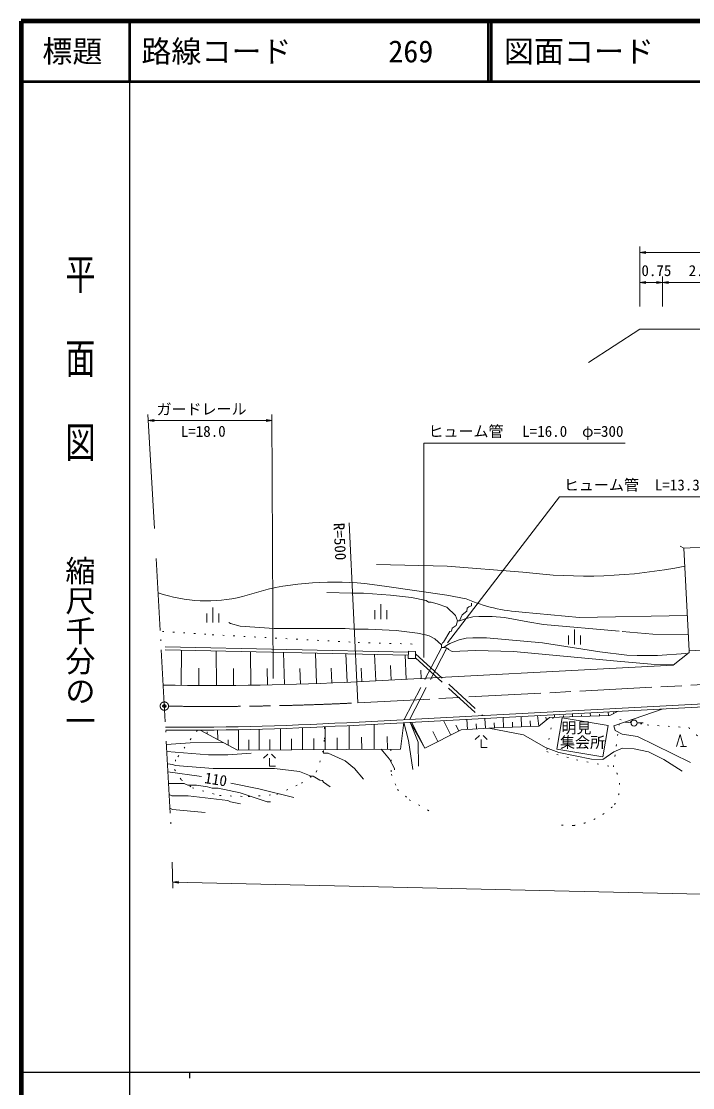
# Model space of a CAD drawing. Units: millimetres, scale not verified. Extents: x 40000 to 680000, y 20000 to 380000.
# Drawn here: x 40000 to 151830, y 202409 to 380000 of the extents above; entities that cross this region are included whole.
import ezdxf
from ezdxf.enums import TextEntityAlignment as Align

# ---------------------------------------------------------------- set-up
doc = ezdxf.new("R2010")
doc.units = ezdxf.units.MM
doc.header["$LTSCALE"] = 1000
doc.header["$PDMODE"] = 32
doc.header["$PDSIZE"] = 500
for name, pattern in [('CHAIN', [18.5, 12, -1.5, 3.5, -1.5]), ('DASHED', [7.5, 6, -1.5]), ('DOTTED', [1.75, 0.25, -1.5]), ('LONG_DASHED_DOTTED', [15.25, 12, -1.5, 0.25, -1.5])]:
    doc.linetypes.add(name, pattern=pattern)
for name, color, linetype, lineweight in [('M-BGD', 7, 'Continuous', 13), ('M-BMK', 2, 'CHAIN', 13), ('M-STR-HTXT', 7, 'Continuous', 13), ('M-STR-STR1', 1, 'Continuous', 13), ('M-TTL', 2, 'Continuous', 140), ('M-TTL-BAND', 7, 'Continuous', 25), ('M-TTL-LINE', 7, 'Continuous', 50)]:
    doc.layers.add(name, color=color, linetype=linetype, lineweight=lineweight)
doc.layers.add('M-OTRS', color=6, linetype='Continuous')
doc.layers.add('M-TTL-TXT', color=7, linetype='Continuous')
doc.styles.add('@ＭＳ ゴシック', font='')
doc.styles.add('ＭＳ ゴシック', font='')
doc.styles.get('@ＭＳ ゴシック').set_extended_font_data('@MS Gothic')
doc.styles.get('ＭＳ ゴシック').set_extended_font_data('MS Gothic')

# ---------------------------------------------------------------- blocks, each defined once
blk = doc.blocks.new('荒地')
at = {"color": 7, "linetype": 'Continuous', "lineweight": 13}
for p, q in [((0, 0), (0, 2.5)), ((-1, 1.5), (-1, 0)), ((1, 1.5), (1, 0))]:
    blk.add_line(p, q, dxfattribs=at)
blk = doc.blocks.new('竹林')
at = {"color": 7, "linetype": 'Continuous', "lineweight": 13}
for p, q in [((-1, 1.3), (-0.3, 2)), ((0.3, 2), (1, 1.3)), ((0, 1.3), (0, 0)), ((0, 0), (1, 0))]:
    blk.add_line(p, q, dxfattribs=at)
blk = doc.blocks.new('針葉樹林')
at = {"color": 7, "linetype": 'Continuous', "lineweight": 13}
for p, q in [((-0.6, 0), (0, 2)), ((0, 2), (0.6, 0)), ((0.1, 0), (1.1, 0))]:
    blk.add_line(p, q, dxfattribs=at)
blk = doc.blocks.new('open_arrow')
at = {"color": 0, "linetype": 'Continuous', "lineweight": -2}
blk.add_lwpolyline([(7.5, 1.25), (0, 0), (7.5, -1.25)], dxfattribs=at)

msp = doc.modelspace()

# ---------------------------------------------------------------- linework, layer by layer
at = {"layer": 'M-BGD', "linetype": 'LONG_DASHED_DOTTED'}
msp.add_line((62485, 290548), (64972, 244965), dxfattribs=at)
at = {"layer": 'M-BGD'}
for p, q in [((110957, 289276), (99174, 289560)), ((123521, 288282), (110957, 289276)), ((76834, 284192), (81143, 285443)), ((90916, 284875), (95065, 284791)), ((110886, 284449), (100877, 285869)), ((114080, 283810), (110886, 284449)), ((104971, 284029), (107426, 283521)), ((123450, 281609), (132963, 280687)), ((132963, 280687), (150921, 281058)), ((82111, 278864), (93964, 278864)), ((93964, 278864), (95403, 278779)), ((113014, 280134), (112675, 280134)), ((63969, 275329), (104461, 274463)), ((63980, 275829), (104472, 274963)), ((66635, 269421), (66692, 275271)), ((109966, 276155), (109966, 275731)), ((109966, 275731), (110389, 275731)), ((110813, 276070), (110389, 275731)), ((110389, 275731), (110813, 275647)), ((110813, 275647), (110643, 275139)), ((111405, 276409), (110813, 276070)), ((72485, 269398), (72474, 275147)), ((78234, 269443), (78158, 275026)), ((83816, 269550), (83683, 274907)), ((89172, 269712), (88991, 274794)), ((94253, 269920), (94034, 274686)), ((99050, 270165), (98816, 274584)), ((104130, 270372), (103942, 274475)), ((104475, 275086), (104449, 273886)), ((104449, 273886), (105649, 273861)), ((105675, 275060), (104475, 275086)), ((105649, 273861), (105675, 275060)), ((148556, 272782), (151239, 274876)), ((151239, 274876), (151226, 275139)), ((69560, 269401), (69572, 272301)), ((75360, 269412), (75338, 272245)), ((81025, 269489), (80973, 272224)), ((86494, 269624), (86415, 272234)), ((91713, 269810), (91612, 272272)), ((95896, 269998), (148556, 272782)), ((96723, 270042), (96604, 272282)), ((101590, 270262), (101490, 272724)), ((106600, 270494), (106525, 271921)), ((139261, 273445), (144933, 272937)), ((148646, 272853), (144933, 272937)), ((96250, 263307), (169910, 267202)), ((96277, 262808), (169936, 266702)), ((131802, 264183), (131785, 264685)), ((134800, 264284), (134781, 264844)), ((136299, 264335), (136289, 264629)), ((137798, 264386), (137777, 265002)), ((138048, 264394), (139434, 265090)), ((138623, 264735), (138618, 264882)), ((146924, 265486), (138678, 262657)), ((98785, 258765), (98759, 262939)), ((103164, 258792), (103704, 263201)), ((103704, 263201), (104471, 260205)), ((104785, 263258), (107212, 258943)), ((104785, 263258), (106114, 259959)), ((107212, 258943), (105018, 263270)), ((111540, 261137), (110316, 263550)), ((114329, 262074), (114227, 263757)), ((115827, 262165), (115776, 263000)), ((117324, 262255), (117223, 263915)), ((118821, 262346), (118771, 263180)), ((120320, 262400), (120262, 264076)), ((121819, 262452), (121790, 263304)), ((123318, 262505), (123258, 264234)), ((124817, 262557), (124784, 263520)), ((126208, 262605), (125998, 264379)), ((126208, 262605), (127997, 264054)), ((127458, 263618), (127375, 264106)), ((127997, 264054), (138048, 264394)), ((128803, 264081), (128788, 264527)), ((130303, 264132), (130295, 264369)), ((133301, 264233), (133292, 264499)), ((141560, 263190), (140565, 263289)), ((142558, 263152), (143558, 263175)), ((69803, 261954), (75991, 258622)), ((70971, 261325), (70968, 261687)), ((72708, 260389), (72698, 261979)), ((76183, 258623), (76162, 262032)), ((79646, 258645), (79625, 262108)), ((83190, 258667), (83168, 262211)), ((86843, 258690), (86821, 262343)), ((90638, 258714), (90614, 262508)), ((94611, 258739), (94586, 262712)), ((107212, 258943), (113260, 262009)), ((109376, 260040), (108522, 261725)), ((112878, 261815), (112381, 262794)), ((113260, 262009), (118882, 262350)), ((123651, 261174), (117886, 262290)), ((118882, 262350), (126208, 262605)), ((127299, 259054), (123651, 261174)), ((138678, 262657), (138925, 261868)), ((138925, 261868), (140108, 261277)), ((140108, 261277), (142622, 260882)), ((68141, 259814), (64176, 259561)), ((73610, 259904), (68141, 259814)), ((74446, 259454), (74440, 260330)), ((77915, 258634), (77904, 260352)), ((81418, 258656), (81407, 260408)), ((85017, 258678), (85006, 260478)), ((88741, 258702), (88729, 260564)), ((92624, 258726), (92612, 260668)), ((96698, 258752), (96685, 260788)), ((100975, 258778), (100961, 260917)), ((104471, 260205), (105211, 255399)), ((106114, 259959), (106156, 255974)), ((142622, 260882), (151446, 256544)), ((75991, 258622), (103164, 258792)), ((129517, 258216), (127299, 259054)), ((134989, 257132), (129517, 258216)), ((138686, 258315), (136862, 257082)), ((140165, 258956), (138686, 258315)), ((142087, 258857), (140165, 258956)), ((144454, 258315), (142087, 258857)), ((147017, 257082), (144454, 258315)), ((64351, 256341), (65262, 256258)), ((136862, 257082), (134989, 257132)), ((150073, 255111), (147017, 257082)), ((64425, 254987), (70003, 254226)), ((88291, 254311), (88207, 254057)), ((64531, 253041), (67125, 253041))]:
    msp.add_line(p, q, dxfattribs=at)
at = {"layer": 'M-BGD', "linetype": 'DOTTED'}
for p, q in [((63508, 278403), (71813, 277836)), ((71813, 277836), (96090, 276558)), ((96090, 276558), (105886, 276274)), ((128570, 264073), (127510, 258375)), ((138631, 255831), (139696, 263698)), ((139696, 263698), (144251, 262811)), ((69339, 261951), (65693, 257018)), ((90481, 260425), (90481, 262502)), ((144251, 262811), (151170, 262380)), ((90311, 258296), (90481, 260425)), ((89118, 254974), (90311, 258296)), ((101546, 258782), (101640, 254633)), ((127510, 258375), (132479, 257014)), ((65693, 257018), (65523, 255400)), ((132479, 257014), (138631, 255831)), ((65523, 255400), (66630, 253696)), ((86648, 253100), (89118, 254974)), ((101640, 254633), (102662, 252078)), ((66630, 253696), (68504, 252333)), ((68504, 252333), (73019, 251055)), ((82559, 251226), (86648, 253100)), ((73019, 251055), (77789, 250885)), ((77789, 250885), (82559, 251226)), ((102662, 252078), (104621, 250374)), ((104621, 250374), (108710, 248074)), ((132006, 246070), (128516, 246130))]:
    msp.add_line(p, q, dxfattribs=at)
at = {"layer": 'M-BGD', "linetype": 'DASHED'}
for p, q in [((103765, 263705), (110158, 276018)), ((104692, 263754), (110868, 275649)), ((105652, 273984), (116159, 264360)), ((105666, 274649), (116859, 264397))]:
    msp.add_line(p, q, dxfattribs=at)
at = {"layer": 'M-BGD'}
for points in [[(95065, 284791), (97012, 284791), (101499, 284452), (104971, 284029)], [(107426, 283521), (107849, 283267), (108273, 283267), (109289, 283013), (110897, 282420), (112337, 281065), (112675, 280134)], [(114961, 283097), (114961, 282674), (114538, 282505), (114284, 282251), (114199, 281743), (113437, 281150), (113014, 280134)], [(113014, 280134), (114115, 280557), (115215, 280811), (116231, 280896), (118433, 280896), (120465, 280727), (124359, 279965), (126984, 279541), (139599, 278441)], [(74575, 279880), (74829, 279711), (76438, 279287), (82111, 278864)], [(112675, 280134), (112421, 279372), (111744, 278949), (111659, 278441), (111405, 278356)], [(95403, 278779), (97774, 278779), (102431, 278525), (105987, 278102)], [(105987, 278102), (107341, 277848), (107934, 277679), (108865, 277171), (109966, 276155)], [(111405, 278356), (110305, 276578), (110135, 276493), (109966, 276155)], [(111405, 276409), (112929, 277001), (114115, 277255), (115215, 277340), (117501, 277340), (126815, 276493), (136382, 274969), (140869, 274461), (142563, 274377), (145949, 274377), (150691, 274715), (150931, 274635)], [(140107, 278356), (145187, 277933), (151114, 277848)], [(139261, 273445), (121989, 275054), (115639, 275223), (111744, 275054), (111151, 275393), (111067, 275562), (110813, 275647)], [(78301, 258121), (74406, 257867), (71189, 257867), (64240, 258375)], [(90154, 258459), (90323, 258121), (91085, 258121), (93964, 256851), (95488, 255581), (97012, 253803)], [(99957, 258772), (101330, 257105), (102177, 255581), (102177, 255327)], [(65262, 256258), (65601, 256089), (71951, 255581), (82195, 255581), (86344, 255073), (88291, 254311)], [(88291, 254311), (88630, 254311), (89731, 253633), (90154, 253549), (90323, 253295), (91424, 252533)], [(67125, 253041), (67717, 252787), (69157, 252787), (71019, 252533), (71781, 252279), (72797, 252279), (76438, 251517), (80925, 249993), (81518, 249993)], [(74914, 253125), (79571, 252194), (85413, 250755)], [(64630, 251240), (65093, 251009), (67802, 251009), (74406, 250247), (74829, 249993), (76523, 249654)], [(64756, 248934), (65177, 248723), (70596, 248215)]]:
    msp.add_lwpolyline(points, dxfattribs=at)
msp.add_lwpolyline([(129222, 258809), (136855, 257520), (137734, 262727), (130101, 264016)], close=True, dxfattribs=at)
msp.add_circle((142058, 263141), 500, dxfattribs=at)
for centre, radius, start, end in [((134015, 370063), 82452, 262.68809, 281.53196), ((92118, 234340), 52268, 80.35251, 102.12031), ((70905, 308782), 25295, 251.30479, 283.55558), ((125156, 309922), 28364, 247.01496, 266.55239), ((71480, 765897), 496500, 269.09472, 272.82016), ((66792, 765997), 503552, 269.68434, 273.35368), ((66792, 765997), 504052, 269.68775, 273.35352)]:
    msp.add_arc(centre, radius, start, end, dxfattribs=at)
at = {"layer": 'M-BGD', "linetype": 'DOTTED'}
for centre, radius, start, end in [((167274, 277931), 22386, 224.00039, 266.18203), ((134005, 252562), 5664, 327.9997, 35.2426), ((130392, 257591), 11633, 277.97459, 316.345)]:
    msp.add_arc(centre, radius, start, end, dxfattribs=at)
at = {"layer": 'M-BMK'}
msp.add_line((96081, 266503), (161663, 269970), dxfattribs=at)
msp.add_circle((63827, 265956), 700, dxfattribs=at)
msp.add_arc((71480, 765897), 500000, 269.20318, 272.82016, dxfattribs=at)
at = {"layer": 'M-OTRS'}
msp.add_point((63827, 265956), dxfattribs=at)
at = {"layer": 'M-STR-HTXT'}
for p, q in [((143032, 332523), (143032, 342523)), ((143032, 341523), (178032, 341523)), ((146782, 332523), (146782, 337523)), ((143032, 336523), (146782, 336523)), ((146782, 336523), (160532, 336523)), ((134452, 323200), (143032, 328740)), ((143032, 328740), (176532, 328740)), ((62192, 295539), (61076, 314540)), ((81949, 270540), (81754, 314494)), ((81759, 313494), (61135, 313540)), ((96081, 266503), (94605, 296466)), ((65129, 239967), (65265, 235633)), ((65234, 236638), (249621, 232420))]:
    msp.add_line(p, q, dxfattribs=at)
for points in [[(107066, 274073), (107066, 309750), (140568, 309750)], [(110985, 276505), (129630, 300826), (163006, 300826)]]:
    msp.add_lwpolyline(points, dxfattribs=at)
at = {"layer": 'M-STR-STR1'}
for p, q in [((150346, 292248), (149731, 292615)), ((151226, 275139), (150346, 292248))]:
    msp.add_line(p, q, dxfattribs=at)
at = {"layer": 'M-STR-STR1', "linetype": 'DASHED'}
for p, q in [((150346, 292248), (154506, 292462)), ((155655, 275367), (151226, 275139))]:
    msp.add_line(p, q, dxfattribs=at)
at = {"layer": 'M-TTL'}
for p, q in [((40000, 380000), (40000, 20000)), ((680000, 380000), (40000, 380000))]:
    msp.add_line(p, q, dxfattribs=at)
at = {"layer": 'M-TTL-BAND'}
for p, q in [((58000, 370000), (58000, 20000)), ((40000, 205000), (579000, 205000)), ((68000, 205000), (68000, 204000))]:
    msp.add_line(p, q, dxfattribs=at)
at = {"layer": 'M-TTL-LINE'}
for p, q in [((58000, 380000), (58000, 370000)), ((117750, 380000), (117750, 370000)), ((118250, 380000), (118250, 370000)), ((40000, 370000), (680000, 370000))]:
    msp.add_line(p, q, dxfattribs=at)

# ---------------------------------------------------------------- block references
at = {"layer": 'M-BGD', "xscale": 1000, "yscale": 1000, "rotation": 1e-05}
for name, p in [('荒地', (71899, 279878)), ('荒地', (99868, 280419)), ('荒地', (132161, 276230)), ('竹林', (116622, 259071)), ('針葉樹林', (149726, 259206)), ('竹林', (81357, 255963))]:
    msp.add_blockref(name, p, dxfattribs=at)
at = {"layer": 'M-STR-HTXT', "xscale": 133, "yscale": 133}
for p in [(143032, 341523), (143032, 336523), (146782, 336523)]:
    msp.add_blockref('open_arrow', p, dxfattribs=at)
for p, rotation in [((146782, 336523), 180), ((61135, 313540), 359.9), ((81759, 313494), 179.9), ((65234, 236638), 358.7)]:
    msp.add_blockref('open_arrow', p, dxfattribs=dict(at, rotation=rotation))
at = {"layer": 'M-STR-HTXT'}
for p, rotation in [((110985, 276505), 52.5), ((107066, 274073), 90)]:
    msp.add_blockref('open_arrow', p, dxfattribs=dict(at, rotation=rotation))

# ---------------------------------------------------------------- texts
at = {"layer": 'M-BGD', "style": 'ＭＳ ゴシック'}
msp.add_text('明見', height=1833, dxfattribs=at).set_placement((129969, 260882), align=Align.BOTTOM_LEFT)
msp.add_text('集会所', height=1833, dxfattribs=at).set_placement((133482, 258450), align=Align.BOTTOM_CENTER)
msp.add_text('110', height=1833, rotation=350.91, dxfattribs=at).set_placement((72170, 252315), align=Align.BOTTOM_CENTER)
at = {"layer": 'M-STR-HTXT', "style": 'ＭＳ ゴシック'}
for s, p in [('0.75', (145789, 337023)), ('2.75', (153657, 337023)), ('L=16.0  φ=300', (131870, 310250)), ('L=13.3  φ=500', (153961, 301326))]:
    msp.add_text(s, height=1833, dxfattribs=at).set_placement(p, align=Align.BOTTOM_CENTER)
for s, p in [('ガードレール', (70030, 313947)), ('L=18.0', (70307, 310246))]:
    msp.add_text(s, height=1833, rotation=0.255, dxfattribs=at).set_placement(p, align=Align.BOTTOM_CENTER)
for p in [(107816, 310250), (130380, 301326)]:
    msp.add_text('ヒューム管', height=1833, dxfattribs=at).set_placement(p, align=Align.BOTTOM_LEFT)
msp.add_text('R=500', height=1833, rotation=272.82, dxfattribs=at).set_placement((91445, 296400), align=Align.BOTTOM_LEFT)
at = {"layer": 'M-TTL-BAND', "style": '@ＭＳ ゴシック', "width": 1.4}
msp.add_text('平  面  図', height=3666, rotation=270, dxfattribs=at).set_placement((49777, 306475), align=Align.MIDDLE_RIGHT)
at = {"layer": 'M-TTL-BAND', "style": '@ＭＳ ゴシック'}
msp.add_text('縮尺千分の一', height=3666, rotation=270, dxfattribs=at).set_placement((49777, 261030), align=Align.MIDDLE_RIGHT)
at = {"layer": 'M-TTL-TXT', "style": 'ＭＳ ゴシック'}
msp.add_text('標題', height=3666, dxfattribs=at).set_placement((48500, 375000), align=Align.MIDDLE_CENTER)
for s, p in [('路線コード', (60000, 375000)), ('269', (101142, 375000)), ('図面コード', (120380, 375000))]:
    msp.add_text(s, height=3666, dxfattribs=at).set_placement(p, align=Align.MIDDLE_LEFT)

doc.saveas('drawing.dxf')
